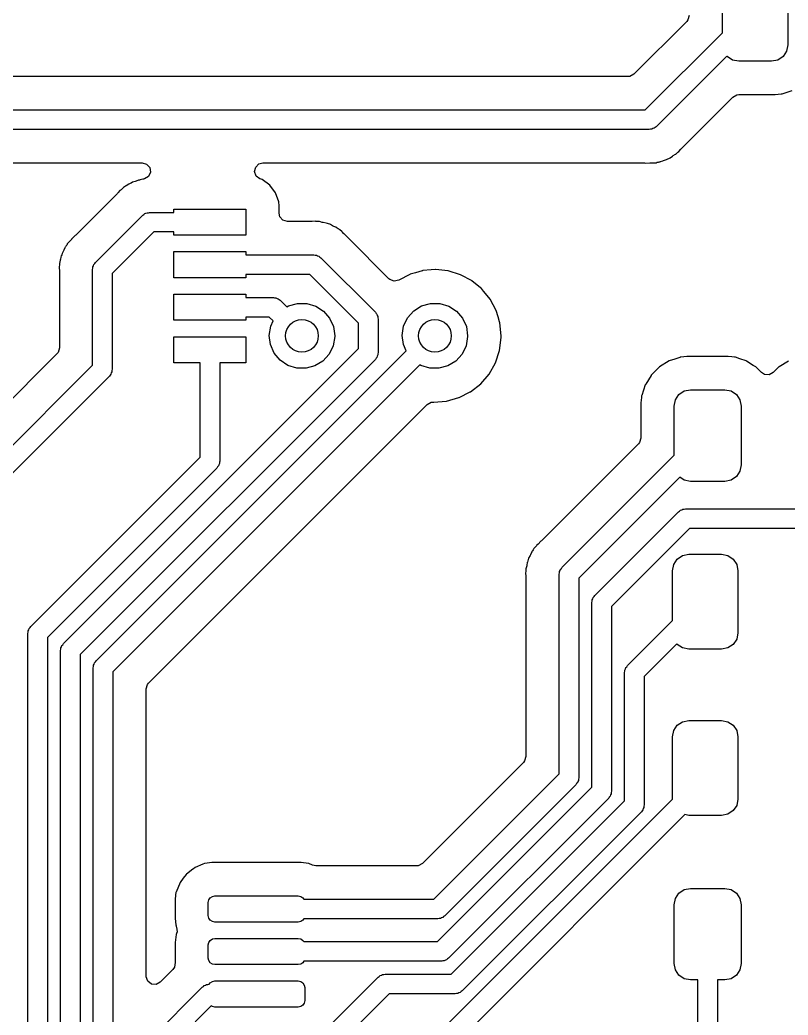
# Model space of a CAD drawing. Extents: x 64 to 233, y -134 to -59.
# Drawn here: x 164.85 to 176.59, y -114.01 to -98.8 of the extents above; entities that cross this region are included whole.
import ezdxf

# ---------------------------------------------------------------- set-up
doc = ezdxf.new("R2010")
doc.units = 0
doc.layers.add('BLACK', color=7, linetype='CONTINUOUS')

msp = doc.modelspace()

# ---------------------------------------------------------------- linework, layer by layer
at = {"layer": 'BLACK', "linetype": 'CONTINUOUS'}
for p, q in [((175.588, -98.9999), (175.588, -98.237)), ((176.588, -98.4241), (176.588, -99.187)), ((175.043, -98.8261), (174.234, -99.6346)), ((175.059, -98.8052), (175.043, -98.8261)), ((175.079, -98.737), (175.059, -98.8052)), ((174.408, -100.18), (175.588, -98.9999)), ((176.569, -99.2827), (176.515, -99.3638)), ((176.588, -99.187), (176.569, -99.2827)), ((175.656, -99.3561), (174.576, -100.436)), ((175.661, -99.3638), (175.656, -99.3561)), ((175.742, -99.418), (175.661, -99.3638)), ((175.838, -99.437), (175.742, -99.418)), ((176.338, -99.437), (175.838, -99.437)), ((176.434, -99.418), (176.338, -99.437)), ((176.515, -99.3638), (176.434, -99.418)), ((174.145, -99.6715), (164.573, -99.6715)), ((174.172, -99.6686), (174.145, -99.6715)), ((174.234, -99.6346), (174.172, -99.6686)), ((176.501, -99.9323), (176.655, -99.8809)), ((174.962, -100.769), (175.749, -99.9824)), ((175.749, -99.9824), (175.811, -99.9484)), ((175.811, -99.9484), (175.838, -99.9455)), ((175.838, -99.9455), (176.388, -99.9455)), ((176.388, -99.9455), (176.392, -99.9452)), ((176.392, -99.9452), (176.487, -99.9352)), ((176.392, -99.9452), (176.392, -99.9452)), ((176.487, -99.9352), (176.494, -99.9345)), ((176.487, -99.9352), (176.487, -99.9352)), ((176.494, -99.9345), (176.501, -99.9323)), ((176.501, -99.9323), (176.501, -99.9323)), ((164.338, -100.18), (174.408, -100.18)), ((174.47, -100.48), (164.4, -100.48)), ((174.489, -100.475), (174.47, -100.48)), ((174.509, -100.475), (174.489, -100.475)), ((174.526, -100.465), (174.509, -100.475)), ((174.545, -100.46), (174.526, -100.465)), ((174.559, -100.446), (174.545, -100.46)), ((174.576, -100.436), (174.559, -100.446)), ((174.892, -100.839), (174.907, -100.826)), ((174.907, -100.826), (174.924, -100.814)), ((174.924, -100.814), (174.954, -100.778)), ((174.954, -100.778), (174.962, -100.769)), ((174.574, -100.986), (174.594, -100.98)), ((174.594, -100.98), (174.614, -100.976)), ((174.614, -100.976), (174.621, -100.975)), ((174.621, -100.975), (174.627, -100.974)), ((174.627, -100.974), (174.635, -100.973)), ((174.627, -100.974), (174.627, -100.974)), ((174.635, -100.973), (174.642, -100.97)), ((174.642, -100.97), (174.678, -100.956)), ((174.642, -100.97), (174.642, -100.97)), ((174.678, -100.956), (174.689, -100.952)), ((174.689, -100.952), (174.734, -100.939)), ((174.734, -100.939), (174.752, -100.928)), ((174.752, -100.928), (174.77, -100.92)), ((174.77, -100.92), (174.79, -100.912)), ((174.79, -100.912), (174.827, -100.884)), ((174.827, -100.884), (174.837, -100.878)), ((174.837, -100.878), (174.87, -100.858)), ((174.87, -100.858), (174.877, -100.854)), ((174.87, -100.858), (174.87, -100.858)), ((174.877, -100.854), (174.892, -100.839)), ((164.663, -100.989), (166.723, -100.989)), ((166.723, -100.989), (166.791, -101.009)), ((166.791, -101.009), (166.838, -101.062)), ((166.848, -101.132), (166.818, -101.197)), ((166.838, -101.062), (166.848, -101.132)), ((168.441, -101.123), (168.457, -101.054)), ((168.466, -101.19), (168.441, -101.123)), ((168.457, -101.054), (168.507, -101.004)), ((168.507, -101.004), (168.567, -100.989)), ((168.567, -100.989), (174.388, -100.989)), ((174.388, -100.989), (174.4, -100.989)), ((174.4, -100.989), (174.4, -100.989)), ((174.4, -100.989), (174.408, -100.991)), ((174.408, -100.991), (174.478, -100.989)), ((174.478, -100.989), (174.482, -100.989)), ((174.482, -100.989), (174.511, -100.989)), ((174.511, -100.989), (174.516, -100.988)), ((174.516, -100.988), (174.528, -100.987)), ((174.528, -100.987), (174.574, -100.986)), ((166.573, -101.286), (166.555, -101.297)), ((166.618, -101.273), (166.573, -101.286)), ((166.629, -101.269), (166.618, -101.273)), ((166.665, -101.255), (166.629, -101.269)), ((166.672, -101.252), (166.665, -101.255)), ((166.665, -101.255), (166.665, -101.255)), ((166.68, -101.251), (166.672, -101.252)), ((166.691, -101.25), (166.68, -101.251)), ((166.68, -101.251), (166.68, -101.251)), ((166.693, -101.249), (166.691, -101.25)), ((166.713, -101.245), (166.693, -101.249)), ((166.733, -101.239), (166.713, -101.245)), ((166.741, -101.239), (166.733, -101.239)), ((166.743, -101.239), (166.741, -101.239)), ((166.758, -101.235), (166.743, -101.239)), ((166.818, -101.197), (166.758, -101.235)), ((168.523, -101.232), (168.466, -101.19)), ((168.541, -101.239), (168.523, -101.232)), ((168.555, -101.244), (168.541, -101.239)), ((168.671, -101.332), (168.555, -101.244)), ((166.383, -101.411), (166.358, -101.441)), ((166.4, -101.399), (166.383, -101.411)), ((166.415, -101.386), (166.4, -101.399)), ((166.43, -101.371), (166.415, -101.386)), ((166.437, -101.367), (166.43, -101.371)), ((166.47, -101.347), (166.437, -101.367)), ((166.437, -101.367), (166.437, -101.367)), ((166.48, -101.341), (166.47, -101.347)), ((166.517, -101.313), (166.48, -101.341)), ((166.537, -101.305), (166.517, -101.313)), ((166.555, -101.297), (166.537, -101.305)), ((168.759, -101.448), (168.671, -101.332)), ((166.345, -101.456), (165.708, -102.092)), ((166.353, -101.447), (166.345, -101.456)), ((166.358, -101.441), (166.353, -101.447)), ((168.81, -101.585), (168.759, -101.448)), ((168.816, -101.647), (168.81, -101.585)), ((167.208, -101.745), (167.208, -101.695)), ((167.208, -101.695), (168.308, -101.695)), ((168.308, -101.695), (168.308, -102.095)), ((168.816, -101.76), (168.816, -101.647)), ((166.01, -102.51), (166.731, -101.789)), ((166.731, -101.789), (166.748, -101.779)), ((166.748, -101.779), (166.762, -101.765)), ((166.762, -101.765), (166.781, -101.76)), ((166.781, -101.76), (166.798, -101.75)), ((166.798, -101.75), (166.818, -101.75)), ((166.818, -101.75), (166.837, -101.745)), ((166.837, -101.745), (167.208, -101.745)), ((168.828, -101.813), (168.816, -101.76)), ((168.874, -101.866), (168.828, -101.813)), ((168.942, -101.886), (168.874, -101.866)), ((169.31, -101.886), (168.942, -101.886)), ((169.322, -101.886), (169.31, -101.886)), ((169.368, -101.882), (169.322, -101.886)), ((169.376, -101.883), (169.368, -101.882)), ((169.389, -101.885), (169.376, -101.883)), ((169.409, -101.886), (169.389, -101.885)), ((169.43, -101.886), (169.409, -101.886)), ((169.447, -101.891), (169.43, -101.886)), ((169.475, -101.898), (169.447, -101.891)), ((166.899, -102.045), (166.266, -102.678)), ((167.208, -102.045), (166.899, -102.045)), ((167.208, -102.095), (167.208, -102.045)), ((169.487, -101.9), (169.475, -101.898)), ((169.532, -101.908), (169.487, -101.9)), ((169.552, -101.916), (169.532, -101.908)), ((169.571, -101.923), (169.552, -101.916)), ((169.591, -101.928), (169.571, -101.923)), ((169.598, -101.932), (169.591, -101.928)), ((169.632, -101.95), (169.598, -101.932)), ((169.598, -101.932), (169.598, -101.932)), ((169.642, -101.955), (169.632, -101.95)), ((169.678, -101.971), (169.642, -101.955)), ((169.685, -101.974), (169.678, -101.971)), ((169.678, -101.971), (169.678, -101.971)), ((169.691, -101.979), (169.685, -101.974)), ((169.702, -101.987), (169.691, -101.979)), ((169.718, -101.998), (169.702, -101.987)), ((169.73, -102.004), (169.718, -101.998)), ((169.737, -102.008), (169.73, -102.004)), ((169.743, -102.013), (169.737, -102.008)), ((169.771, -102.04), (169.743, -102.013)), ((169.78, -102.047), (169.771, -102.04)), ((169.783, -102.05), (169.78, -102.047)), ((165.611, -102.192), (165.579, -102.226)), ((165.618, -102.183), (165.611, -102.192)), ((165.621, -102.18), (165.618, -102.183)), ((165.642, -102.159), (165.621, -102.18)), ((165.644, -102.156), (165.642, -102.159)), ((165.687, -102.11), (165.644, -102.156)), ((165.693, -102.105), (165.687, -102.11)), ((165.687, -102.11), (165.687, -102.11)), ((165.7, -102.1), (165.693, -102.105)), ((165.708, -102.092), (165.7, -102.1)), ((165.7, -102.1), (165.7, -102.1)), ((168.308, -102.095), (167.208, -102.095)), ((169.804, -102.071), (169.783, -102.05)), ((169.807, -102.073), (169.804, -102.071)), ((169.858, -102.122), (169.807, -102.073)), ((169.863, -102.129), (169.858, -102.122)), ((169.871, -102.137), (169.863, -102.129)), ((169.863, -102.129), (169.863, -102.129)), ((170.494, -102.761), (169.871, -102.137)), ((165.52, -102.333), (165.499, -102.372)), ((165.521, -102.331), (165.52, -102.333)), ((165.526, -102.321), (165.521, -102.331)), ((165.542, -102.285), (165.526, -102.321)), ((165.545, -102.278), (165.542, -102.285)), ((165.542, -102.285), (165.542, -102.285)), ((165.55, -102.271), (165.545, -102.278)), ((165.558, -102.261), (165.55, -102.271)), ((165.569, -102.245), (165.558, -102.261)), ((165.575, -102.233), (165.569, -102.245)), ((165.579, -102.226), (165.575, -102.233)), ((165.575, -102.233), (165.575, -102.233)), ((167.208, -102.745), (167.208, -102.345)), ((167.208, -102.345), (168.308, -102.345)), ((168.308, -102.345), (168.308, -102.395)), ((165.467, -102.496), (165.457, -102.533)), ((165.469, -102.488), (165.467, -102.496)), ((165.471, -102.476), (165.469, -102.488)), ((165.474, -102.462), (165.471, -102.476)), ((165.479, -102.431), (165.474, -102.462)), ((165.487, -102.411), (165.479, -102.431)), ((165.494, -102.392), (165.487, -102.411)), ((165.499, -102.372), (165.494, -102.392)), ((168.308, -102.395), (169.347, -102.395)), ((169.347, -102.395), (169.366, -102.4)), ((169.366, -102.4), (169.386, -102.4)), ((169.386, -102.4), (169.403, -102.41)), ((169.403, -102.41), (169.422, -102.415)), ((169.422, -102.415), (169.436, -102.429)), ((169.436, -102.429), (169.453, -102.439)), ((169.453, -102.439), (170.286, -103.272)), ((165.456, -102.574), (165.453, -102.595)), ((165.453, -102.595), (165.457, -102.638)), ((165.457, -102.554), (165.456, -102.574)), ((165.457, -102.533), (165.457, -102.554)), ((165.457, -102.638), (165.457, -102.641)), ((165.457, -102.641), (165.457, -102.653)), ((165.457, -102.653), (165.457, -103.818)), ((165.966, -102.616), (165.971, -102.597)), ((165.966, -104.08), (165.966, -102.616)), ((165.971, -102.577), (165.981, -102.56)), ((165.971, -102.597), (165.971, -102.577)), ((165.981, -102.56), (165.986, -102.541)), ((165.986, -102.541), (166, -102.527)), ((166, -102.527), (166.01, -102.51)), ((171, -102.638), (170.9, -102.668)), ((171.006, -102.637), (171, -102.638)), ((171, -102.638), (171, -102.638)), ((171.012, -102.636), (171.006, -102.637)), ((171.14, -102.624), (171.012, -102.636)), ((171.012, -102.636), (171.012, -102.636)), ((171.203, -102.619), (171.14, -102.624)), ((171.209, -102.619), (171.203, -102.619)), ((171.394, -102.639), (171.209, -102.619)), ((171.209, -102.619), (171.209, -102.619)), ((171.4, -102.639), (171.394, -102.639)), ((171.394, -102.639), (171.394, -102.639)), ((171.589, -102.698), (171.4, -102.639)), ((166.266, -102.678), (166.266, -104.142)), ((168.308, -102.745), (167.208, -102.745)), ((169.285, -102.695), (168.308, -102.695)), ((168.308, -102.695), (168.308, -102.745)), ((170.03, -103.44), (169.285, -102.695)), ((170.506, -102.771), (170.494, -102.761)), ((170.572, -102.797), (170.506, -102.771)), ((170.642, -102.784), (170.572, -102.797)), ((170.811, -102.695), (170.642, -102.784)), ((170.816, -102.692), (170.811, -102.695)), ((170.811, -102.695), (170.811, -102.695)), ((170.9, -102.668), (170.816, -102.692)), ((171.763, -102.792), (171.589, -102.698)), ((171.767, -102.796), (171.763, -102.792)), ((171.91, -102.914), (171.767, -102.796)), ((171.767, -102.796), (171.767, -102.796)), ((171.915, -102.918), (171.91, -102.914)), ((171.919, -102.923), (171.915, -102.918)), ((171.944, -102.954), (171.919, -102.923)), ((171.919, -102.923), (171.919, -102.923)), ((172.04, -103.071), (171.944, -102.954)), ((167.208, -103.395), (167.208, -102.995)), ((167.208, -102.995), (168.308, -102.995)), ((168.308, -102.995), (168.308, -103.045)), ((168.308, -103.045), (168.727, -103.045)), ((168.727, -103.045), (168.746, -103.05)), ((168.746, -103.05), (168.766, -103.05)), ((168.766, -103.05), (168.783, -103.06)), ((168.783, -103.06), (168.802, -103.065)), ((168.802, -103.065), (168.816, -103.079)), ((168.816, -103.079), (168.833, -103.089)), ((168.833, -103.089), (168.935, -103.191)), ((172.133, -103.246), (172.04, -103.071)), ((168.935, -103.191), (168.96, -103.176)), ((168.96, -103.176), (169.096, -103.137)), ((169.096, -103.137), (169.238, -103.137)), ((169.238, -103.137), (169.374, -103.178)), ((169.374, -103.178), (169.493, -103.255)), ((169.493, -103.255), (169.585, -103.363)), ((170.778, -103.357), (170.872, -103.251)), ((170.872, -103.251), (170.992, -103.176)), ((170.992, -103.176), (171.128, -103.137)), ((171.128, -103.137), (171.27, -103.137)), ((171.27, -103.137), (171.406, -103.178)), ((171.406, -103.178), (171.525, -103.255)), ((171.525, -103.255), (171.617, -103.363)), ((172.162, -103.341), (172.133, -103.246)), ((168.308, -103.395), (167.208, -103.395)), ((168.665, -103.345), (168.308, -103.345)), ((168.308, -103.345), (168.308, -103.395)), ((168.724, -103.404), (168.665, -103.345)), ((168.686, -103.486), (168.724, -103.404)), ((169.585, -103.363), (169.644, -103.492)), ((170.286, -103.272), (170.296, -103.289)), ((170.296, -103.289), (170.31, -103.303)), ((170.31, -103.303), (170.315, -103.322)), ((170.315, -103.322), (170.325, -103.339)), ((170.325, -103.339), (170.325, -103.359)), ((170.325, -103.359), (170.33, -103.378)), ((170.33, -103.378), (170.33, -103.886)), ((170.718, -103.486), (170.778, -103.357)), ((171.617, -103.363), (171.676, -103.492)), ((172.184, -103.416), (172.162, -103.341)), ((172.19, -103.435), (172.184, -103.416)), ((168.664, -103.626), (168.686, -103.486)), ((169.644, -103.492), (169.664, -103.632)), ((170.03, -103.824), (170.03, -103.44)), ((170.696, -103.626), (170.718, -103.486)), ((171.676, -103.492), (171.696, -103.632)), ((172.209, -103.632), (172.19, -103.435)), ((167.208, -104.045), (167.208, -103.645)), ((167.208, -103.645), (168.308, -103.645)), ((168.308, -103.645), (168.308, -104.045)), ((168.682, -103.766), (168.664, -103.626)), ((169.664, -103.644), (169.64, -103.784)), ((169.664, -103.632), (169.664, -103.644)), ((170.714, -103.766), (170.696, -103.626)), ((171.696, -103.644), (171.672, -103.784)), ((171.696, -103.632), (171.696, -103.644)), ((172.184, -103.857), (172.209, -103.66)), ((172.209, -103.636), (172.209, -103.632)), ((172.209, -103.641), (172.209, -103.636)), ((172.209, -103.636), (172.209, -103.636)), ((172.209, -103.66), (172.209, -103.641)), ((165.457, -103.818), (165.437, -103.886)), ((165.519, -108.335), (170.03, -103.824)), ((166.018, -108.597), (170.756, -103.86)), ((168.74, -103.896), (168.682, -103.766)), ((169.64, -103.784), (169.579, -103.912)), ((170.756, -103.86), (170.714, -103.766)), ((171.672, -103.784), (171.611, -103.912)), ((172.122, -104.044), (172.184, -103.857)), ((165.421, -103.907), (164.426, -104.902)), ((165.437, -103.886), (165.421, -103.907)), ((170.286, -103.992), (165.775, -108.503)), ((168.831, -104.005), (168.74, -103.896)), ((168.949, -104.083), (168.831, -104.005)), ((169.483, -104.017), (169.363, -104.091)), ((169.579, -103.912), (169.483, -104.017)), ((170.296, -103.975), (170.286, -103.992)), ((170.31, -103.961), (170.296, -103.975)), ((170.315, -103.942), (170.31, -103.961)), ((170.325, -103.925), (170.315, -103.942)), ((170.33, -103.886), (170.325, -103.905)), ((170.325, -103.905), (170.325, -103.925)), ((171.515, -104.017), (171.395, -104.091)), ((171.611, -103.912), (171.515, -104.017)), ((174.777, -104.014), (174.627, -104.108)), ((174.86, -103.987), (174.777, -104.014)), ((174.938, -103.961), (174.86, -103.987)), ((174.945, -103.958), (174.938, -103.961)), ((174.938, -103.961), (174.938, -103.961)), ((174.952, -103.958), (174.945, -103.958)), ((175.047, -103.948), (174.952, -103.958)), ((174.952, -103.958), (174.952, -103.958)), ((175.051, -103.947), (175.047, -103.948)), ((175.047, -103.948), (175.047, -103.948)), ((175.676, -103.947), (175.051, -103.947)), ((175.731, -103.953), (175.676, -103.947)), ((175.774, -103.958), (175.731, -103.953)), ((175.781, -103.958), (175.774, -103.958)), ((175.774, -103.958), (175.774, -103.958)), ((175.787, -103.96), (175.781, -103.958)), ((175.854, -103.982), (175.787, -103.96)), ((175.787, -103.96), (175.787, -103.96)), ((175.949, -104.014), (175.854, -103.982)), ((175.955, -104.018), (175.949, -104.014)), ((176.06, -104.083), (175.955, -104.018)), ((175.955, -104.018), (175.955, -104.018)), ((176.596, -104.019), (176.458, -104.104)), ((164.518, -105.528), (165.966, -104.08)), ((166.266, -104.142), (166.261, -104.162)), ((166.261, -104.162), (166.261, -104.181)), ((170.966, -104.074), (166.274, -108.766)), ((167.608, -104.045), (167.208, -104.045)), ((167.608, -105.484), (167.608, -104.045)), ((168.308, -104.045), (167.908, -104.045)), ((167.908, -104.045), (167.908, -105.546)), ((169.084, -104.126), (168.949, -104.083)), ((169.226, -104.128), (169.084, -104.126)), ((169.363, -104.091), (169.226, -104.128)), ((170.981, -104.083), (170.966, -104.074)), ((171.116, -104.126), (170.981, -104.083)), ((171.258, -104.128), (171.116, -104.126)), ((171.395, -104.091), (171.258, -104.128)), ((172.024, -104.216), (172.122, -104.044)), ((174.627, -104.108), (174.502, -104.233)), ((176.099, -104.107), (176.06, -104.083)), ((176.104, -104.112), (176.099, -104.107)), ((176.187, -104.195), (176.104, -104.112)), ((176.104, -104.112), (176.104, -104.112)), ((176.447, -104.113), (176.366, -104.194)), ((176.458, -104.104), (176.447, -104.113)), ((166.222, -104.249), (164.587, -105.884)), ((166.232, -104.231), (166.222, -104.249)), ((166.246, -104.218), (166.232, -104.231)), ((166.251, -104.198), (166.246, -104.218)), ((166.261, -104.181), (166.251, -104.198)), ((171.895, -104.366), (172.024, -104.216)), ((174.498, -104.239), (174.416, -104.372)), ((174.502, -104.233), (174.498, -104.239)), ((174.498, -104.239), (174.498, -104.239)), ((176.232, -104.224), (176.187, -104.195)), ((176.303, -104.229), (176.232, -104.224)), ((176.366, -104.194), (176.303, -104.229)), ((171.739, -104.488), (171.895, -104.366)), ((174.383, -104.462), (174.356, -104.543)), ((174.409, -104.383), (174.383, -104.462)), ((174.416, -104.372), (174.409, -104.383)), ((174.924, -104.529), (175.005, -104.475)), ((175.005, -104.475), (175.101, -104.456)), ((175.101, -104.456), (175.626, -104.456)), ((175.626, -104.456), (175.722, -104.475)), ((175.722, -104.475), (175.803, -104.529)), ((171.181, -104.645), (171.366, -104.63)), ((171.366, -104.63), (171.366, -104.63)), ((171.366, -104.63), (171.372, -104.63)), ((171.372, -104.63), (171.562, -104.577)), ((171.562, -104.577), (171.568, -104.574)), ((171.568, -104.574), (171.733, -104.49)), ((171.568, -104.574), (171.568, -104.574)), ((171.733, -104.49), (171.739, -104.488)), ((171.733, -104.49), (171.733, -104.49)), ((174.351, -104.577), (174.343, -104.656)), ((174.353, -104.558), (174.351, -104.577)), ((174.356, -104.543), (174.353, -104.551)), ((174.353, -104.551), (174.353, -104.558)), ((174.353, -104.558), (174.353, -104.558)), ((174.851, -104.706), (174.87, -104.61)), ((174.87, -104.61), (174.924, -104.529)), ((175.803, -104.529), (175.857, -104.61)), ((175.857, -104.61), (175.876, -104.706)), ((166.82, -108.939), (171.078, -104.681)), ((171.078, -104.681), (171.14, -104.647)), ((171.14, -104.647), (171.169, -104.644)), ((171.169, -104.644), (171.175, -104.645)), ((171.175, -104.645), (171.181, -104.645)), ((171.181, -104.645), (171.181, -104.645)), ((174.343, -104.656), (174.343, -105.194)), ((174.851, -105.456), (174.851, -104.706)), ((175.876, -104.706), (175.876, -105.606)), ((174.343, -105.194), (174.322, -105.262)), ((174.306, -105.283), (172.837, -106.751)), ((174.322, -105.262), (174.306, -105.283)), ((165.019, -108.072), (167.608, -105.484)), ((173.139, -107.168), (174.851, -105.456)), ((167.864, -105.652), (165.275, -108.241)), ((167.874, -105.635), (167.864, -105.652)), ((167.888, -105.621), (167.874, -105.635)), ((167.893, -105.602), (167.888, -105.621)), ((167.903, -105.585), (167.893, -105.602)), ((167.908, -105.546), (167.903, -105.565)), ((167.903, -105.565), (167.903, -105.585)), ((175.876, -105.606), (175.857, -105.702)), ((174.939, -105.793), (173.395, -107.337)), ((175.005, -105.837), (174.939, -105.793)), ((175.101, -105.856), (175.005, -105.837)), ((175.722, -105.837), (175.626, -105.856)), ((175.803, -105.783), (175.722, -105.837)), ((175.857, -105.702), (175.803, -105.783)), ((175.626, -105.856), (175.101, -105.856)), ((174.934, -106.31), (174.948, -106.296)), ((174.948, -106.296), (174.967, -106.291)), ((174.967, -106.291), (174.984, -106.281)), ((174.984, -106.281), (175.004, -106.281)), ((175.004, -106.281), (175.023, -106.276)), ((175.023, -106.276), (181.61, -106.276)), ((173.638, -107.599), (174.917, -106.32)), ((174.917, -106.32), (174.934, -106.31)), ((175.085, -106.576), (173.894, -107.767)), ((181.548, -106.576), (175.085, -106.576)), ((172.829, -106.759), (172.822, -106.763)), ((172.837, -106.751), (172.829, -106.759)), ((172.829, -106.759), (172.829, -106.759)), ((172.698, -106.903), (172.687, -106.92)), ((172.704, -106.891), (172.698, -106.903)), ((172.708, -106.884), (172.704, -106.891)), ((172.704, -106.891), (172.704, -106.891)), ((172.74, -106.851), (172.708, -106.884)), ((172.747, -106.842), (172.74, -106.851)), ((172.75, -106.838), (172.747, -106.842)), ((172.771, -106.818), (172.75, -106.838)), ((172.773, -106.815), (172.771, -106.818)), ((172.816, -106.769), (172.773, -106.815)), ((172.822, -106.763), (172.816, -106.769)), ((172.816, -106.769), (172.816, -106.769)), ((172.623, -107.051), (172.616, -107.07)), ((172.628, -107.03), (172.623, -107.051)), ((172.65, -106.99), (172.628, -107.03)), ((172.655, -106.979), (172.65, -106.99)), ((172.671, -106.944), (172.655, -106.979)), ((172.674, -106.937), (172.671, -106.944)), ((172.671, -106.944), (172.671, -106.944)), ((172.679, -106.93), (172.674, -106.937)), ((172.687, -106.92), (172.679, -106.93)), ((174.845, -107.125), (174.899, -107.044)), ((174.899, -107.044), (174.98, -106.99)), ((174.98, -106.99), (175.076, -106.971)), ((175.076, -106.971), (175.576, -106.971)), ((175.576, -106.971), (175.672, -106.99)), ((175.672, -106.99), (175.753, -107.044)), ((175.753, -107.044), (175.807, -107.125)), ((172.586, -107.213), (172.585, -107.232)), ((172.598, -107.147), (172.586, -107.191)), ((172.586, -107.191), (172.586, -107.213)), ((172.6, -107.135), (172.598, -107.147)), ((172.606, -107.097), (172.6, -107.135)), ((172.608, -107.089), (172.606, -107.097)), ((172.616, -107.07), (172.608, -107.089)), ((173.11, -107.219), (173.115, -107.2)), ((173.115, -107.2), (173.129, -107.186)), ((173.129, -107.186), (173.139, -107.168)), ((174.826, -107.221), (174.845, -107.125)), ((175.807, -107.125), (175.826, -107.221)), ((172.585, -107.232), (172.582, -107.254)), ((172.582, -107.254), (172.582, -107.262)), ((172.582, -107.262), (172.586, -107.3)), ((172.586, -107.3), (172.586, -107.312)), ((172.586, -107.312), (172.586, -110.061)), ((173.095, -107.275), (173.1, -107.255)), ((173.095, -110.324), (173.095, -107.275)), ((173.1, -107.236), (173.11, -107.219)), ((173.1, -107.255), (173.1, -107.236)), ((173.395, -107.337), (173.395, -110.386)), ((174.826, -107.984), (174.826, -107.221)), ((175.826, -107.221), (175.826, -108.171)), ((173.6, -107.666), (173.609, -107.649)), ((173.6, -107.686), (173.6, -107.666)), ((173.609, -107.649), (173.615, -107.63)), ((173.615, -107.63), (173.629, -107.616)), ((173.629, -107.616), (173.638, -107.599)), ((173.594, -107.705), (173.6, -107.686)), ((173.594, -110.531), (173.594, -107.705)), ((173.894, -107.767), (173.894, -110.593)), ((164.981, -108.14), (164.99, -108.123)), ((164.99, -108.123), (164.996, -108.104)), ((164.996, -108.104), (165.01, -108.09)), ((165.01, -108.09), (165.019, -108.072)), ((174.138, -108.672), (174.826, -107.984)), ((164.975, -108.179), (164.981, -108.159)), ((164.975, -116.244), (164.975, -108.179)), ((164.981, -108.159), (164.981, -108.14)), ((165.275, -108.241), (165.275, -116.307)), ((175.807, -108.267), (175.753, -108.348)), ((175.826, -108.171), (175.807, -108.267)), ((165.475, -108.441), (165.48, -108.422)), ((165.48, -108.402), (165.49, -108.385)), ((165.48, -108.422), (165.48, -108.402)), ((165.49, -108.385), (165.495, -108.366)), ((165.495, -108.366), (165.509, -108.352)), ((165.509, -108.352), (165.519, -108.335)), ((174.894, -108.34), (174.394, -108.84)), ((174.899, -108.348), (174.894, -108.34)), ((174.98, -108.402), (174.899, -108.348)), ((175.076, -108.421), (174.98, -108.402)), ((175.576, -108.421), (175.076, -108.421)), ((175.672, -108.402), (175.576, -108.421)), ((175.753, -108.348), (175.672, -108.402)), ((165.475, -116.451), (165.475, -108.441)), ((165.775, -108.503), (165.775, -116.513)), ((165.974, -108.704), (165.98, -108.684)), ((165.974, -116.658), (165.974, -108.704)), ((165.98, -108.665), (165.989, -108.648)), ((165.98, -108.684), (165.98, -108.665)), ((165.989, -108.648), (165.995, -108.629)), ((165.995, -108.629), (166.009, -108.615)), ((166.009, -108.615), (166.018, -108.597)), ((174.099, -108.739), (174.109, -108.722)), ((174.099, -108.759), (174.099, -108.739)), ((174.109, -108.722), (174.114, -108.703)), ((174.114, -108.703), (174.128, -108.689)), ((174.128, -108.689), (174.138, -108.672)), ((166.274, -108.766), (166.274, -116.72)), ((174.094, -108.778), (174.099, -108.759)), ((174.094, -110.737), (174.094, -108.778)), ((174.394, -108.84), (174.394, -110.8)), ((166.783, -109.028), (166.803, -108.96)), ((166.783, -113.42), (166.783, -109.028)), ((166.803, -108.96), (166.82, -108.939)), ((174.845, -109.665), (174.899, -109.584)), ((174.899, -109.584), (174.98, -109.53)), ((174.98, -109.53), (175.076, -109.511)), ((175.076, -109.511), (175.576, -109.511)), ((175.576, -109.511), (175.672, -109.53)), ((175.672, -109.53), (175.753, -109.584)), ((175.753, -109.584), (175.807, -109.665)), ((174.826, -109.761), (174.845, -109.665)), ((174.826, -110.711), (174.826, -109.761)), ((175.807, -109.665), (175.826, -109.761)), ((175.826, -109.761), (175.826, -110.711)), ((172.586, -110.061), (172.566, -110.129)), ((172.55, -110.15), (171.004, -111.696)), ((172.566, -110.129), (172.55, -110.15)), ((171.178, -112.241), (173.095, -110.324)), ((173.395, -110.386), (173.39, -110.405)), ((173.39, -110.405), (173.39, -110.425)), ((171.237, -112.888), (173.594, -110.531)), ((173.351, -110.492), (171.346, -112.497)), ((173.361, -110.475), (173.351, -110.492)), ((173.375, -110.461), (173.361, -110.475)), ((173.38, -110.442), (173.375, -110.461)), ((173.39, -110.425), (173.38, -110.442)), ((171.342, -114.196), (174.826, -110.712)), ((173.851, -110.699), (171.405, -113.145)), ((173.86, -110.682), (173.851, -110.699)), ((173.874, -110.668), (173.86, -110.682)), ((173.879, -110.649), (173.874, -110.668)), ((173.889, -110.632), (173.879, -110.649)), ((173.894, -110.593), (173.889, -110.612)), ((173.889, -110.612), (173.889, -110.632)), ((174.826, -110.712), (174.826, -110.711)), ((175.826, -110.711), (175.807, -110.807)), ((171.443, -113.388), (174.094, -110.737)), ((174.379, -110.856), (174.374, -110.875)), ((174.389, -110.838), (174.379, -110.856)), ((174.394, -110.8), (174.389, -110.819)), ((174.389, -110.819), (174.389, -110.838)), ((175.807, -110.807), (175.753, -110.888)), ((175.014, -110.949), (171.472, -114.49)), ((174.35, -110.906), (171.612, -113.644)), ((174.36, -110.889), (174.35, -110.906)), ((174.374, -110.875), (174.36, -110.889)), ((175.076, -110.961), (175.014, -110.949)), ((175.576, -110.961), (175.076, -110.961)), ((175.672, -110.942), (175.576, -110.961)), ((175.753, -110.888), (175.672, -110.942)), ((167.52, -111.765), (167.497, -111.782)), ((167.526, -111.759), (167.52, -111.765)), ((167.534, -111.756), (167.526, -111.759)), ((167.652, -111.707), (167.534, -111.756)), ((167.534, -111.756), (167.534, -111.756)), ((167.674, -111.698), (167.652, -111.707)), ((167.682, -111.697), (167.674, -111.698)), ((167.789, -111.683), (167.682, -111.697)), ((167.682, -111.697), (167.682, -111.697)), ((167.793, -111.683), (167.789, -111.683)), ((167.789, -111.683), (167.789, -111.683)), ((168.471, -111.682), (167.793, -111.683)), ((169.148, -111.682), (168.471, -111.682)), ((169.152, -111.683), (169.148, -111.682)), ((169.19, -111.688), (169.152, -111.683)), ((169.152, -111.683), (169.152, -111.683)), ((169.267, -111.698), (169.19, -111.688)), ((169.326, -111.723), (169.267, -111.698)), ((169.327, -111.723), (169.326, -111.723)), ((169.375, -111.733), (169.327, -111.723)), ((170.915, -111.733), (169.375, -111.733)), ((170.942, -111.73), (170.915, -111.733)), ((171.004, -111.696), (170.942, -111.73)), ((167.35, -111.921), (167.301, -111.984)), ((167.394, -111.864), (167.35, -111.921)), ((167.399, -111.857), (167.394, -111.864)), ((167.394, -111.864), (167.394, -111.864)), ((167.497, -111.782), (167.399, -111.857)), ((167.301, -111.984), (167.24, -112.132)), ((175.005, -112.095), (175.101, -112.076)), ((175.101, -112.076), (175.626, -112.076)), ((175.626, -112.076), (175.722, -112.095)), ((167.234, -112.177), (167.225, -112.251)), ((167.239, -112.14), (167.234, -112.177)), ((167.24, -112.132), (167.239, -112.14)), ((167.741, -112.253), (167.762, -112.22)), ((167.762, -112.22), (167.795, -112.199)), ((167.795, -112.199), (167.833, -112.191)), ((167.833, -112.191), (169.108, -112.191)), ((169.108, -112.191), (169.146, -112.199)), ((169.146, -112.199), (169.179, -112.22)), ((169.179, -112.22), (169.193, -112.241)), ((174.851, -112.326), (174.87, -112.23)), ((174.87, -112.23), (174.924, -112.149)), ((174.924, -112.149), (175.005, -112.095)), ((175.722, -112.095), (175.803, -112.149)), ((175.803, -112.149), (175.857, -112.23)), ((175.857, -112.23), (175.876, -112.326)), ((167.225, -112.251), (167.225, -112.531)), ((167.733, -112.291), (167.741, -112.253)), ((167.733, -112.491), (167.733, -112.291)), ((169.193, -112.241), (171.178, -112.241)), ((174.851, -113.226), (174.851, -112.326)), ((175.876, -112.326), (175.876, -113.226)), ((167.225, -112.531), (167.225, -112.535)), ((167.225, -112.535), (167.225, -112.535)), ((167.225, -112.535), (167.238, -112.634)), ((167.741, -112.529), (167.733, -112.491)), ((167.762, -112.562), (167.741, -112.529)), ((169.193, -112.541), (169.179, -112.562)), ((171.24, -112.541), (169.193, -112.541)), ((171.259, -112.536), (171.24, -112.541)), ((171.279, -112.536), (171.259, -112.536)), ((171.296, -112.526), (171.279, -112.536)), ((171.315, -112.521), (171.296, -112.526)), ((171.329, -112.507), (171.315, -112.521)), ((171.346, -112.497), (171.329, -112.507)), ((167.238, -112.634), (167.24, -112.65)), ((167.24, -112.65), (167.243, -112.657)), ((167.243, -112.657), (167.248, -112.668)), ((167.248, -112.668), (167.255, -112.738)), ((167.795, -112.583), (167.762, -112.562)), ((167.833, -112.591), (167.795, -112.583)), ((169.108, -112.591), (167.833, -112.591)), ((169.146, -112.583), (169.108, -112.591)), ((169.179, -112.562), (169.146, -112.583)), ((167.24, -112.782), (167.225, -112.901)), ((167.248, -112.764), (167.24, -112.782)), ((167.255, -112.738), (167.248, -112.764)), ((167.795, -112.849), (167.833, -112.841)), ((167.833, -112.841), (169.108, -112.841)), ((169.108, -112.841), (169.146, -112.849)), ((167.225, -112.901), (167.225, -113.181)), ((167.733, -112.941), (167.741, -112.903)), ((167.733, -113.141), (167.733, -112.941)), ((167.741, -112.903), (167.762, -112.87)), ((167.762, -112.87), (167.795, -112.849)), ((169.146, -112.849), (169.179, -112.87)), ((169.179, -112.87), (169.191, -112.888)), ((169.191, -112.888), (171.237, -112.888)), ((167.741, -113.179), (167.733, -113.141)), ((171.405, -113.145), (171.388, -113.154)), ((167.217, -113.279), (167.192, -113.315)), ((167.228, -113.209), (167.217, -113.279)), ((167.225, -113.181), (167.225, -113.185)), ((167.225, -113.185), (167.228, -113.209)), ((167.762, -113.212), (167.741, -113.179)), ((167.795, -113.233), (167.762, -113.212)), ((167.833, -113.241), (167.795, -113.233)), ((169.108, -113.241), (167.833, -113.241)), ((169.146, -113.233), (169.108, -113.241)), ((169.179, -113.212), (169.146, -113.233)), ((169.194, -113.188), (169.179, -113.212)), ((171.299, -113.188), (169.194, -113.188)), ((171.318, -113.183), (171.299, -113.188)), ((171.338, -113.183), (171.318, -113.183)), ((171.355, -113.174), (171.338, -113.183)), ((171.374, -113.168), (171.355, -113.174)), ((171.388, -113.154), (171.374, -113.168)), ((174.87, -113.322), (174.851, -113.226)), ((175.876, -113.226), (175.857, -113.322)), ((166.783, -113.429), (166.783, -113.42)), ((166.808, -113.495), (166.783, -113.429)), ((167.192, -113.315), (166.998, -113.509)), ((169.569, -114.191), (170.328, -113.432)), ((170.328, -113.432), (170.345, -113.422)), ((170.345, -113.422), (170.359, -113.408)), ((170.359, -113.408), (170.378, -113.403)), ((170.378, -113.403), (170.395, -113.393)), ((170.395, -113.393), (170.415, -113.393)), ((170.415, -113.393), (170.434, -113.388)), ((170.434, -113.388), (171.443, -113.388)), ((174.924, -113.403), (174.87, -113.322)), ((175.005, -113.457), (174.924, -113.403)), ((175.803, -113.403), (175.722, -113.457)), ((175.857, -113.322), (175.803, -113.403)), ((166.778, -114.448), (167.641, -113.585)), ((166.865, -113.538), (166.808, -113.495)), ((166.936, -113.543), (166.865, -113.538)), ((166.998, -113.509), (166.936, -113.543)), ((167.641, -113.585), (167.658, -113.575)), ((167.658, -113.575), (167.672, -113.561)), ((167.672, -113.561), (167.691, -113.556)), ((167.691, -113.556), (167.708, -113.546)), ((167.708, -113.546), (167.728, -113.546)), ((167.728, -113.546), (167.747, -113.541)), ((167.747, -113.541), (167.748, -113.541)), ((167.748, -113.541), (167.762, -113.52)), ((167.762, -113.52), (167.795, -113.499)), ((167.795, -113.499), (167.833, -113.491)), ((167.833, -113.491), (169.108, -113.491)), ((169.108, -113.491), (169.146, -113.499)), ((169.146, -113.499), (169.179, -113.52)), ((169.179, -113.52), (169.2, -113.553)), ((169.2, -113.553), (169.208, -113.591)), ((169.208, -113.591), (169.208, -113.791)), ((175.101, -113.476), (175.005, -113.457)), ((175.213, -113.476), (175.101, -113.476)), ((175.213, -114.616), (175.213, -113.476)), ((175.626, -113.476), (175.513, -113.476)), ((175.513, -113.476), (175.513, -114.616)), ((175.722, -113.457), (175.626, -113.476)), ((170.496, -113.688), (169.737, -114.447)), ((171.506, -113.688), (170.496, -113.688)), ((171.525, -113.683), (171.506, -113.688)), ((171.544, -113.683), (171.525, -113.683)), ((171.562, -113.673), (171.544, -113.683)), ((171.581, -113.668), (171.562, -113.673)), ((171.595, -113.654), (171.581, -113.668)), ((171.612, -113.644), (171.595, -113.654)), ((167.778, -113.872), (167.034, -114.616)), ((167.795, -113.883), (167.778, -113.872)), ((167.833, -113.891), (167.795, -113.883)), ((169.108, -113.891), (167.833, -113.891)), ((169.146, -113.883), (169.108, -113.891)), ((169.179, -113.862), (169.146, -113.883)), ((169.2, -113.829), (169.179, -113.862)), ((169.208, -113.791), (169.2, -113.829))]:
    msp.add_line(p, q, dxfattribs=at)
at = {"layer": 'BLACK'}
for centre in [(169.164, -103.632), (171.196, -103.632)]:
    msp.add_circle(centre, 0.25, dxfattribs=at)

doc.saveas('drawing.dxf')
